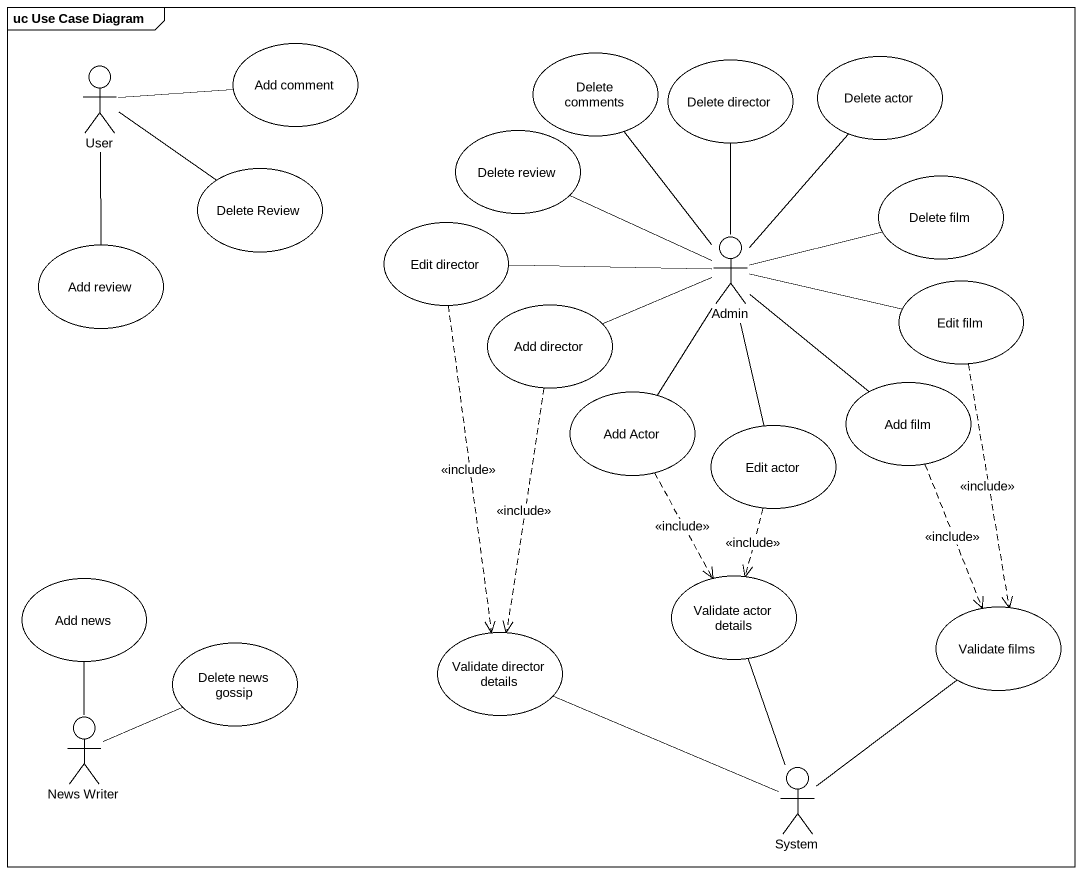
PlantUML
@startuml
mainframe uc Use Case Diagram
usecase "Add comment" as Add_comment
usecase "Delete comments" as Delete_comments
actor User
usecase "Delete director" as Delete_director
usecase "Delete actor" as Delete_actor
usecase "Delete review" as Delete_review
usecase "Delete Review" as Delete_Review
usecase "Delete film" as Delete_film
usecase "Add review" as Add_review
usecase "Edit director" as Edit_director
actor Admin
usecase "Add director" as Add_director
usecase "Edit film" as Edit_film
usecase "Add Actor" as Add_Actor
usecase "Edit actor" as Edit_actor
usecase "Add film" as Add_film
usecase "Add news" as Add_news
usecase "Validate actor details" as Validate_actor_details
usecase "Delete news gossip" as Delete_news_gossip
usecase "Validate director details" as Validate_director_details
usecase "Validate films" as Validate_films
actor "News Writer" as News_Writer
actor System
User -right- Add_comment
User -right- Delete_Review
User -- Add_review
Edit_director ..> Validate_director_details : <<include>>
Admin -up- Delete_comments
Admin -up- Delete_director
Admin -up- Delete_actor
Admin -left- Delete_review
Admin -right- Delete_film
Admin -left- Edit_director
Admin -left- Add_director
Admin -right- Edit_film
Admin -- Add_Actor
Admin -- Add_film
Add_director ..> Validate_director_details : <<include>>
Edit_film ..> Validate_films : <<include>>
Add_Actor ..> Validate_actor_details : <<include>>
Edit_actor -up- Admin
Edit_actor ..> Validate_actor_details : <<include>>
Add_film ..> Validate_films : <<include>>
News_Writer -up- Add_news
News_Writer -right- Delete_news_gossip
System -up- Validate_actor_details
System -left- Validate_director_details
System -up- Validate_films
@enduml
